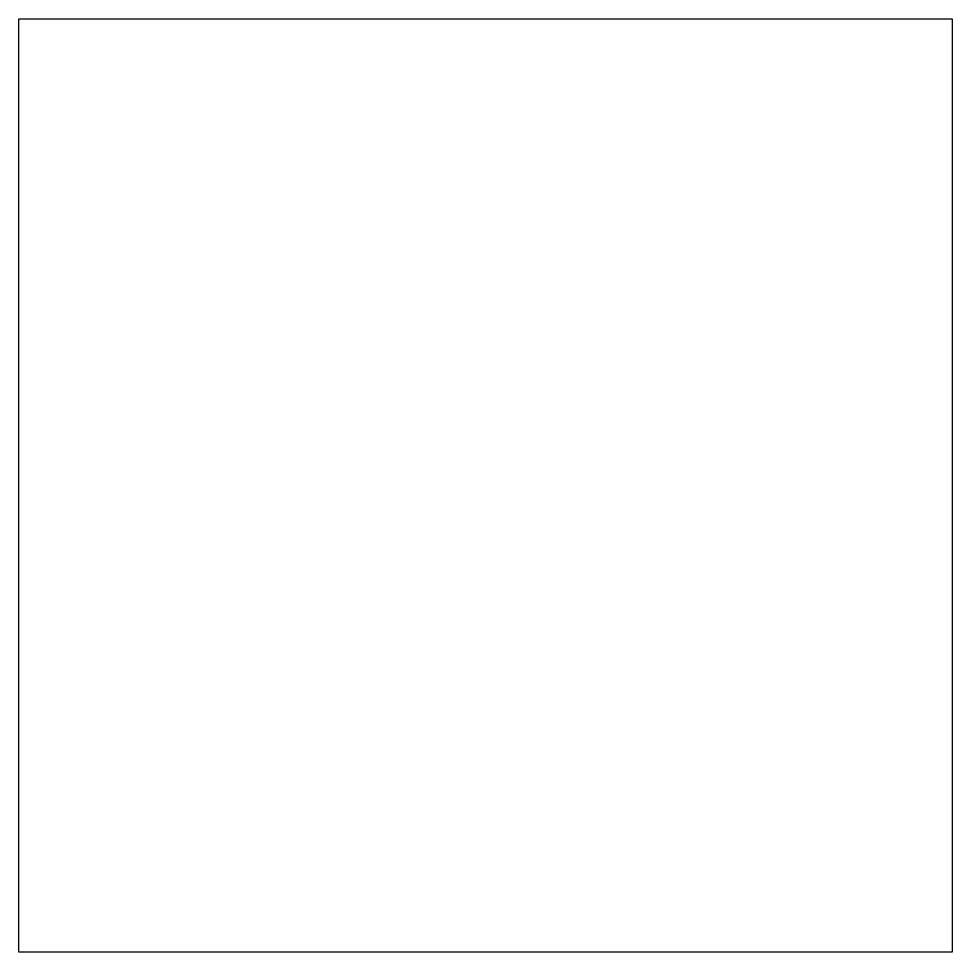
# Model space of a CAD drawing. Extents: x 5 to 75, y 204.4 to 274.4.
import ezdxf

# ---------------------------------------------------------------- set-up
doc = ezdxf.new("R2010")
doc.units = 0
doc.header["$MEASUREMENT"] = 0
doc.layers.add('CUTOUT', color=7, linetype='CONTINUOUS')

# ---------------------------------------------------------------- blocks, each defined once
blk = doc.blocks.new('BLOCK_2')
at = {"layer": 'CUTOUT', "color": 1}
blk.add_lwpolyline([(5, 274.4), (75, 274.4), (75, 204.4), (5, 204.4), (5, 274.4)], dxfattribs=at)

msp = doc.modelspace()

# ---------------------------------------------------------------- block references
at = {"layer": 'CUTOUT'}
msp.add_blockref('BLOCK_2', (0, 0), dxfattribs=at)

doc.saveas('drawing.dxf')
